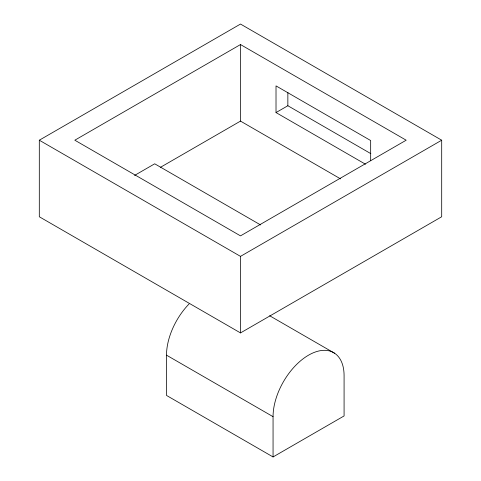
<?xml version="1.0" encoding="UTF-8"?>
<svg xmlns="http://www.w3.org/2000/svg" width="481" height="481" viewBox="0 0 481 481"><rect width="100%" height="100%" fill="white"/><g stroke="black" fill="none" stroke-linecap="round" stroke-linejoin="round"><path stroke-width="0.72" d="M39.304 140.205L240.5 24.05L441.696 140.205L441.696 216.757L240.5 332.918L39.304 216.757L39.304 140.205L240.5 256.367L441.696 140.205M240.5 44.553L74.82 140.205L240.5 235.864L406.18 140.205L240.5 44.553L240.5 121.104L340.56 178.872M134.566 175.427L154.702 163.805L260.606 224.946M160.552 167.262L240.5 121.104M370.665 160.546L370.665 140.536L276.016 85.889L276.016 112.572L287.854 105.736L370.833 153.649M273.058 456.95L344.083 415.945L344.083 375.667A50.222 28.998 -60 0 0 308.568 355.158A50.222 28.998 -60 0 0 273.058 416.672L273.058 456.95L166.51 395.436L166.51 355.164A50.222 28.998 -60 0 1 189.051 303.974M276.016 112.572L365.476 164.225M269.637 315.74L334.602 353.246M166.51 355.164L273.058 416.672M287.854 92.4L287.854 105.736M240.5 256.367L240.5 332.918"/></g></svg>
